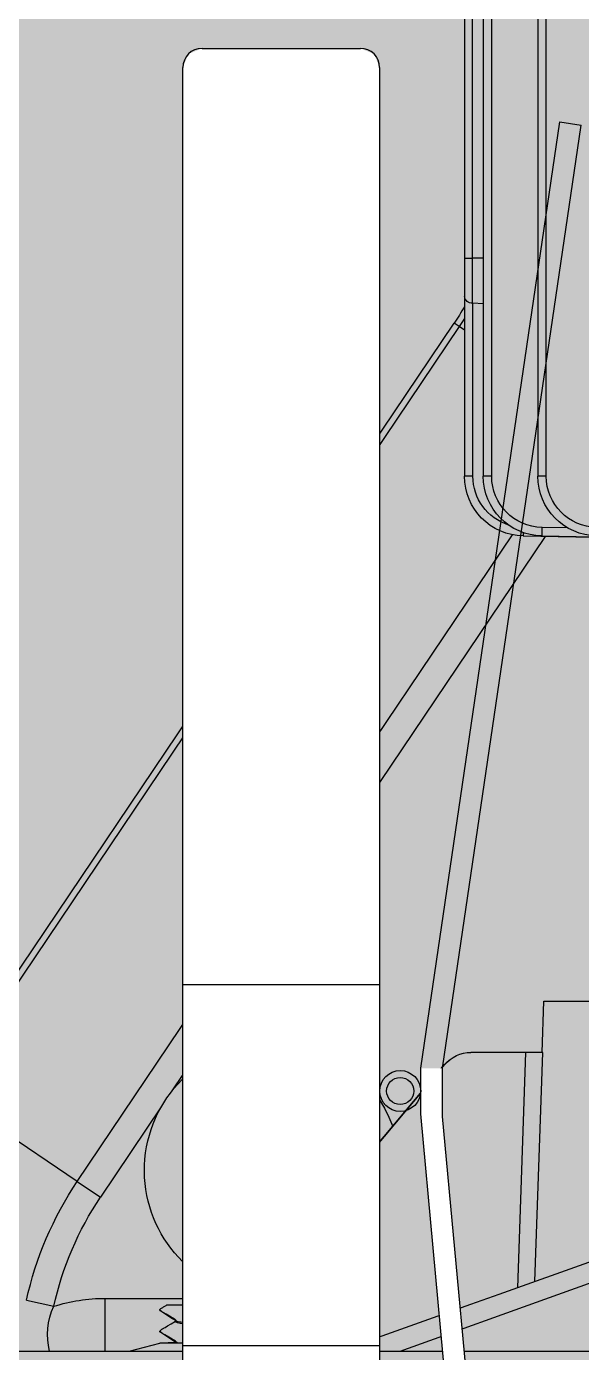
# Model space of a CAD drawing. Header units: millimetres. Extents: x -225363 to 347188, y -782467 to 813415.
# Drawn here: x 27667.9 to 27700.3, y 12990.3 to 13067.9 of the extents above; entities that cross this region are included whole.
import ezdxf

# ---------------------------------------------------------------- set-up
doc = ezdxf.new("R2010")
doc.units = ezdxf.units.MM
doc.set_wipeout_variables(frame=1)
doc.layers.add('0.06 Trả nước', color=3, linetype='Continuous')
doc.layers.add('Xref SCN', color=8, linetype='Continuous', lineweight=0)
pattern_1 = [(197, (-1424125.8, -442865.07), (-126.479246, -237.872866), [95.25, -285.75]), (287, (-1424185.26, -442833.45), (237.872866, -126.479246), [95.25, -285.75])]

# ---------------------------------------------------------------- blocks, each defined once
blk = doc.blocks.new('Xref SCN')
at = {"layer": 'Xref SCN', "ltscale": 3}
h = blk.add_hatch(dxfattribs=at)
h.set_pattern_fill('CROSS', color=256, scale=30, angle=197)
h.set_pattern_definition(pattern_1)
edge = h.paths.add_edge_path()
edge.add_arc((2267.432, -6082.956), 1150, 110.637803, 180.385556)
edge.add_line((1117.459, -6090.695), (1124.354, -7115.455))
edge.add_arc((2274.328, -7107.717), 1150, 180.385556, 270.385556)
edge.add_line((2282.067, -8257.691), (21549.899, -8127.551))
edge.add_arc((21542.165, -6977.573), 1150.004, 270.385346, 360.440176)
edge.add_line((22692.135, -6968.738), (22692.169, -2095.909))
edge.add_arc((21542.203, -2104.748), 1150, 0.440393, 90.385556)
edge.add_line((21534.465, -954.774), (6081.873, -1059.019))
edge.add_arc((6089.609, -2208.997), 1150.004, 90.385414, 160.133168)
edge.add_arc((-23.552, -0.079), 5350, 290.637802, 340.133308, ccw=False)
edge = h.paths.add_edge_path()
edge.add_arc((21542.203, 18280.173), 1150, 0.440336, 104.369873, ccw=False)
edge.add_line((22692.169, 18289.011), (22692.169, 2403.988))
edge.add_arc((21542.203, 2395.15), 1150, -89.614444, 0.440336, ccw=False)
edge.add_line((21549.942, 1245.176), (6067.062, 1140.931))
edge.add_arc((6059.324, 2290.904), 1149.999, 200.637773, 270.385526, ccw=False)
edge.add_arc((-23.552, -0.079), 5350, 20.637803, 28.595288)
edge.add_arc((5234.302, 2862.396), 636.558, 160.1438, 208.307644, ccw=False)
edge.add_arc((7788.188, 2340.315), 3237.895, 44.330723, 166.819666, ccw=False)
edge.add_arc((13743.189, 8157.794), 5087.073, 224.330723, 255.064923)
edge.add_arc((13751.054, 8258.776), 5186.703, 255.268471, 275.82448)
edge.add_arc((13743.189, 8157.794), 5087.073, 276.028027, 352.804013)
edge.add_arc((13366.13, 8136.437), 5458.916, 353.522168, 372.961677)
edge.add_arc((13743.189, 8157.794), 5087.073, 13.679832, 75.726646)
edge.add_arc((16202.127, 17226.115), 4310.077, 184.542852, 253.768772, ccw=False)
edge.add_arc((12055.192, 16895.671), 150, 104.41774, 184.18014, ccw=False)
edge.add_line((12017.844, 17040.947), (21256.796, 19394.194))
h = blk.add_hatch(dxfattribs=at)
h.set_pattern_fill('CROSS', color=256, scale=30, angle=197)
h.set_pattern_definition(pattern_1)
edge = h.paths.add_edge_path()
edge.add_line((10158.252, 16567.292), (1851.339, 14451.443))
edge.add_arc((2136.746, 13337.423), 1150, 104.369873, 180.385556)
edge.add_line((986.773, 13329.684), (1035.387, 6105.34))
edge.add_arc((2185.361, 6113.079), 1150, 180.385556, 250.133309)
edge.add_arc((-23.552, -0.079), 5350, 54.441025, 70.133309, ccw=False)
edge.add_arc((3168.42, 4685.789), 343.181, 256.39429, 333.3422)
edge.add_arc((7788.188, 2340.315), 4837.895, 44.330723, 153.06453, ccw=False)
edge.add_arc((13743.189, 8157.794), 3487.073, 224.330723, 435.878782)
edge.add_arc((16212.731, 17236.67), 5922.692, 187.7158635, 254.1381203, ccw=False)
edge.add_arc((10541.851, 16468.338), 200, 187.63271, 187.71586, ccw=False)
edge.add_arc((10194.952, 16421.85), 150, 7.63271, 104.16209)
edge = h.paths.add_edge_path()
edge.add_arc((-13757.865, 9268.228), 1150, 104.359925, 180.440336)
edge.add_line((-14907.831, 9259.39), (-14907.831, 2149.033))
edge.add_arc((-13757.865, 2157.871), 1150, 180.440336, 270.385556)
edge.add_line((-13750.126, 1007.897), (-6128.957, 1058.86))
edge.add_arc((-6136.702, 2208.823), 1149.989, 270.385913, 340.133666)
edge.add_arc((-23.552, -0.08), 5350.001, 110.637805, 160.133312, ccw=False)
edge.add_arc((-2314.537, 6082.798), 1150, 290.637803, 360.385556)
edge.add_line((-1164.563, 6090.536), (-1205.642, 12195.067))
edge.add_arc((-2355.616, 12187.329), 1150, 0.385556, 104.359925)
edge.add_line((-2640.83, 13301.399), (-14043.079, 10382.298))
edge = h.paths.add_edge_path()
edge.add_line((-13750.103, -8364.83), (-2217.808, -8287.972))
edge.add_arc((-2225.558, -7138.01), 1149.988, 270.386102, 360.386102)
edge.add_line((-1075.596, -7130.26), (-1082.492, -6105.499))
edge.add_arc((-2232.466, -6113.237), 1150, 0.385556, 70.133309)
edge.add_arc((-23.552, -0.079), 5350, 200.637803, 250.133309, ccw=False)
edge.add_arc((-6106.429, -2291.064), 1150, 20.637803, 90.385556)
edge.add_line((-6114.167, -1141.09), (-13765.593, -1192.053))
edge.add_arc((-13757.843, -2342.015), 1149.988, 90.386136, 180.440991)
edge.add_line((-14907.797, -2350.866), (-14907.831, -7223.695))
edge.add_arc((-13757.865, -7214.856), 1150, 180.440393, 270.385556)
edge.add_arc((-13747.771, -8714.815), 349.993, 90.38185, 90.38556, ccw=False)
blk = doc.blocks.new('MB bom')
at = {"color": 8, "linetype": 'Continuous'}
for p, q in [((-199063.151, 638538.094), (-199063.151, 638603.041)), ((-199042.651, 638582.441), (-199042.651, 638592.468)), ((-199015.411, 638582.33), (-199015.552, 638590.426)), ((-199059.815, 638583.252), (-199057.859, 638588.732)), ((-199015.411, 638581.23), (-199015.548, 638589.096)), ((-199057.859, 638585.327), (-199059.815, 638579.799)), ((-199014.937, 638583.832), (-199014.911, 638582.33)), ((-199063.151, 638574.013), (-199059.815, 638583.252)), ((-199059.067, 638581.912), (-199045.651, 638582.371)), ((-199015.433, 638582.518), (-199047.907, 638560.652)), ((-199045.651, 638582.337), (-199042.651, 638582.441)), ((-199045.651, 638582.371), (-199045.651, 638581.372)), ((-199015.401, 638582.329), (-199015.411, 638582.33)), ((-199015.373, 638582.328), (-199015.401, 638582.329)), ((-199015.327, 638582.327), (-199015.373, 638582.328)), ((-199015.264, 638582.327), (-199015.327, 638582.327)), ((-199015.189, 638582.327), (-199015.264, 638582.327)), ((-199015.102, 638582.328), (-199015.189, 638582.327)), ((-199015.008, 638582.329), (-199015.102, 638582.328)), ((-199014.911, 638582.33), (-199015.008, 638582.329)), ((-199011.911, 638582.583), (-198919.79, 638582.583)), ((-199011.911, 638582.583), (-199011.911, 638582.091)), ((-198919.79, 638582.091), (-199011.911, 638582.091)), ((-199045.651, 638581.372), (-199059.425, 638580.9)), ((-199045.651, 638581.372), (-199045.651, 638578.167)), ((-199015.401, 638581.229), (-199015.411, 638581.23)), ((-199015.373, 638581.228), (-199015.401, 638581.229)), ((-199015.327, 638581.227), (-199015.373, 638581.228)), ((-199015.264, 638581.227), (-199015.327, 638581.227)), ((-199015.212, 638581.227), (-199015.264, 638581.227)), ((-199053.208, 638555.107), (-199015.343, 638580.603)), ((-199059.815, 638579.799), (-199060.407, 638578.14)), ((-199011.911, 638579.383), (-198919.79, 638579.383)), ((-199011.911, 638579.383), (-199011.911, 638578.891)), ((-198919.79, 638578.891), (-199011.911, 638578.891)), ((-199011.911, 638578.283), (-199001.783, 638578.283)), ((-199011.911, 638578.283), (-199011.911, 638577.791)), ((-199001.813, 638578.891), (-199001.783, 638578.283)), ((-199001.782, 638578.265), (-199001.783, 638578.283)), ((-198999.151, 638578.891), (-198999.151, 638578.265)), ((-199060.407, 638578.14), (-199063.151, 638570.477)), ((-199001.367, 638577.791), (-199011.911, 638577.791)), ((-199003.362, 638577.791), (-199003.15, 638577.476)), ((-199001.782, 638578.265), (-198999.151, 638578.265)), ((-198999.151, 638577.791), (-199001.367, 638577.791)), ((-198999.151, 638578.265), (-198983.551, 638578.265)), ((-198999.151, 638577.791), (-198999.151, 638578.265)), ((-198983.551, 638577.791), (-198999.151, 638577.791)), ((-199003.15, 638577.476), (-199047.956, 638547.307)), ((-199047.754, 638547.007), (-199002.948, 638577.176)), ((-199003.15, 638577.476), (-199002.948, 638577.176)), ((-199060.451, 638564.818), (-199046.365, 638576.634)), ((-199060.451, 638564.807), (-199046.365, 638576.626)), ((-199046.365, 638576.626), (-199046.365, 638576.634)), ((-199062.658, 638568.028), (-199063.151, 638569.868)), ((-199062.648, 638568.042), (-199062.658, 638568.029)), ((-199062.651, 638562.967), (-199062.651, 638567.978)), ((-199062.626, 638568.055), (-199062.648, 638568.042)), ((-199062.602, 638568.06), (-199062.626, 638568.055)), ((-199062.563, 638568.052), (-199062.602, 638568.06)), ((-199062.538, 638568.034), (-199062.563, 638568.052)), ((-199062.518, 638568.006), (-199062.538, 638568.034)), ((-199062.497, 638567.971), (-199062.518, 638568.006)), ((-199062.444, 638567.881), (-199062.497, 638567.971)), ((-199062.34, 638567.702), (-199062.444, 638567.881)), ((-199062.196, 638567.455), (-199062.34, 638567.702)), ((-199062.013, 638567.139), (-199062.196, 638567.455)), ((-199061.743, 638567.463), (-199061.803, 638567.362)), ((-199061.682, 638567.567), (-199061.743, 638567.463)), ((-199061.619, 638567.675), (-199061.682, 638567.567)), ((-199061.561, 638567.776), (-199061.619, 638567.675)), ((-199061.471, 638567.931), (-199061.561, 638567.776)), ((-199061.44, 638567.984), (-199061.471, 638567.931)), ((-199061.416, 638568.023), (-199061.44, 638567.984)), ((-199061.4, 638568.041), (-199061.416, 638568.023)), ((-199061.377, 638568.054), (-199061.4, 638568.041)), ((-199061.318, 638568.054), (-199061.377, 638568.054)), ((-199061.293, 638568.039), (-199061.318, 638568.054)), ((-199061.27, 638568.009), (-199061.293, 638568.039)), ((-199061.234, 638567.949), (-199061.27, 638568.009)), ((-199061.179, 638567.856), (-199061.234, 638567.949)), ((-199061.076, 638567.678), (-199061.179, 638567.856)), ((-199060.937, 638567.439), (-199061.076, 638567.678)), ((-199060.763, 638567.139), (-199060.937, 638567.439)), ((-199060.451, 638567.53), (-199060.451, 638564.648)), ((-199061.988, 638567.071), (-199062.013, 638567.131)), ((-199061.998, 638567.127), (-199062.011, 638567.137)), ((-199061.973, 638567.122), (-199061.998, 638567.127)), ((-199061.956, 638566.91), (-199061.988, 638567.071)), ((-199061.97, 638567.112), (-199061.973, 638567.112)), ((-199061.948, 638567.128), (-199061.972, 638567.122)), ((-199061.963, 638567.12), (-199061.971, 638567.121)), ((-199061.959, 638567.115), (-199061.97, 638567.112)), ((-199061.952, 638567.108), (-199061.963, 638567.12)), ((-199061.925, 638567.036), (-199061.959, 638567.115)), ((-199061.925, 638566.673), (-199061.956, 638566.91)), ((-199061.942, 638567.09), (-199061.952, 638567.108)), ((-199061.928, 638567.142), (-199061.948, 638567.128)), ((-199061.934, 638567.071), (-199061.942, 638567.09)), ((-199061.922, 638567.03), (-199061.934, 638567.071)), ((-199061.905, 638567.181), (-199061.928, 638567.142)), ((-199061.893, 638566.876), (-199061.925, 638567.036)), ((-199061.891, 638566.359), (-199061.925, 638566.673)), ((-199061.911, 638566.983), (-199061.922, 638567.03)), ((-199061.898, 638566.92), (-199061.911, 638566.983)), ((-199061.868, 638567.25), (-199061.905, 638567.181)), ((-199061.889, 638566.859), (-199061.898, 638566.92)), ((-199061.862, 638566.642), (-199061.893, 638566.876)), ((-199061.878, 638566.782), (-199061.889, 638566.859)), ((-199061.866, 638566.693), (-199061.878, 638566.782)), ((-199061.85, 638567.28), (-199061.868, 638567.25)), ((-199061.853, 638566.58), (-199061.866, 638566.693)), ((-199061.829, 638566.332), (-199061.862, 638566.642)), ((-199061.842, 638567.295), (-199061.85, 638567.28)), ((-199061.834, 638567.309), (-199061.842, 638567.295)), ((-199061.826, 638567.323), (-199061.834, 638567.309)), ((-199061.818, 638567.336), (-199061.826, 638567.323)), ((-199061.803, 638567.362), (-199061.818, 638567.336)), ((-199060.748, 638567.127), (-199060.76, 638567.137)), ((-199060.723, 638567.122), (-199060.748, 638567.127)), ((-199060.713, 638567.118), (-199060.723, 638567.113)), ((-199060.679, 638567.05), (-199060.713, 638567.118)), ((-199060.647, 638566.9), (-199060.679, 638567.05)), ((-199060.616, 638566.676), (-199060.647, 638566.9)), ((-199060.583, 638566.375), (-199060.616, 638566.676)), ((-199061.857, 638565.978), (-199061.891, 638566.359)), ((-199061.824, 638565.544), (-199061.857, 638565.978)), ((-199061.837, 638566.439), (-199061.853, 638566.58)), ((-199061.82, 638566.265), (-199061.837, 638566.439)), ((-199061.795, 638565.955), (-199061.829, 638566.332)), ((-199061.803, 638566.079), (-199061.82, 638566.265)), ((-199061.789, 638565.91), (-199061.803, 638566.079)), ((-199061.761, 638565.527), (-199061.795, 638565.955)), ((-199061.777, 638565.765), (-199061.789, 638565.91)), ((-199060.549, 638566.005), (-199060.583, 638566.375)), ((-199060.515, 638565.577), (-199060.549, 638566.005)), ((-199061.793, 638565.078), (-199061.824, 638565.544)), ((-199061.768, 638565.648), (-199061.777, 638565.765)), ((-199061.762, 638565.563), (-199061.768, 638565.648)), ((-199061.753, 638565.445), (-199061.762, 638565.563)), ((-199061.73, 638565.066), (-199061.761, 638565.527)), ((-199061.745, 638565.328), (-199061.753, 638565.445)), ((-199061.738, 638565.215), (-199061.745, 638565.328)), ((-199061.729, 638565.085), (-199061.738, 638565.215)), ((-199061.72, 638564.948), (-199061.729, 638565.085)), ((-199060.483, 638565.113), (-199060.515, 638565.577)), ((-199060.451, 638564.62), (-199060.483, 638565.113)), ((-199060.051, 638556.741), (-199060.051, 638565.143)), ((-199061.761, 638564.582), (-199061.793, 638565.078)), ((-199061.727, 638564.061), (-199061.761, 638564.582)), ((-199061.698, 638564.576), (-199061.73, 638565.066)), ((-199061.713, 638564.831), (-199061.72, 638564.948)), ((-199061.706, 638564.733), (-199061.713, 638564.831)), ((-199061.692, 638564.515), (-199061.706, 638564.733)), ((-199061.664, 638564.061), (-199061.698, 638564.576)), ((-199061.673, 638564.217), (-199061.692, 638564.515)), ((-199060.451, 638564.62), (-199060.451, 638564.648)), ((-199060.451, 638564.62), (-199060.451, 638563.654)), ((-199060.451, 638564.589), (-199060.451, 638564.509)), ((-199060.451, 638564.351), (-199060.451, 638563.942)), ((-199061.693, 638563.536), (-199061.727, 638564.061)), ((-199061.66, 638563.029), (-199061.693, 638563.536)), ((-199061.648, 638563.842), (-199061.673, 638564.217)), ((-199061.63, 638563.542), (-199061.664, 638564.061)), ((-199061.63, 638563.57), (-199061.648, 638563.842)), ((-199061.615, 638563.332), (-199061.63, 638563.57)), ((-199061.597, 638563.04), (-199061.63, 638563.542)), ((-199060.451, 638563.913), (-199060.451, 638563.942)), ((-199060.451, 638563.654), (-199060.451, 638560.334)), ((-199062.651, 638562.967), (-199062.67, 638562.949)), ((-199062.67, 638562.949), (-199062.67, 638559.932)), ((-199061.629, 638562.558), (-199061.66, 638563.029)), ((-199061.601, 638563.131), (-199061.615, 638563.332)), ((-199061.59, 638562.964), (-199061.601, 638563.131)), ((-199061.566, 638562.574), (-199061.597, 638563.04)), ((-199061.581, 638562.823), (-199061.59, 638562.964)), ((-199061.57, 638562.664), (-199061.581, 638562.823)), ((-199060.451, 638563.424), (-199060.451, 638562.955)), ((-199061.597, 638562.119), (-199061.629, 638562.558)), ((-199061.563, 638561.725), (-199061.597, 638562.119)), ((-199061.563, 638562.552), (-199061.57, 638562.664)), ((-199061.534, 638562.141), (-199061.566, 638562.574)), ((-199061.554, 638562.428), (-199061.563, 638562.552)), ((-199061.544, 638562.3), (-199061.554, 638562.428)), ((-199061.534, 638562.168), (-199061.544, 638562.3)), ((-199061.521, 638562.009), (-199061.534, 638562.168)), ((-199061.5, 638561.751), (-199061.534, 638562.141)), ((-199061.505, 638561.824), (-199061.521, 638562.009)), ((-199061.529, 638561.394), (-199061.563, 638561.725)), ((-199061.496, 638561.138), (-199061.529, 638561.394)), ((-199061.484, 638561.604), (-199061.505, 638561.824)), ((-199061.466, 638561.424), (-199061.5, 638561.751)), ((-199061.476, 638561.527), (-199061.484, 638561.604)), ((-199061.476, 638561.527), (-199061.476, 638561.527)), ((-199061.476, 638561.527), (-199061.476, 638561.527)), ((-199061.476, 638561.527), (-199061.476, 638561.527)), ((-199061.476, 638561.527), (-199061.476, 638561.527)), ((-199061.476, 638561.527), (-199061.476, 638561.527)), ((-199061.476, 638561.527), (-199061.476, 638561.527)), ((-199061.476, 638561.526), (-199061.476, 638561.527)), ((-199061.476, 638561.525), (-199061.476, 638561.526)), ((-199061.475, 638561.522), (-199061.476, 638561.525)), ((-199061.475, 638561.517), (-199061.475, 638561.522)), ((-199061.474, 638561.507), (-199061.475, 638561.517)), ((-199061.471, 638561.487), (-199061.474, 638561.507)), ((-199061.467, 638561.449), (-199061.471, 638561.487)), ((-199061.459, 638561.378), (-199061.467, 638561.449)), ((-199061.434, 638561.171), (-199061.466, 638561.424)), ((-199061.444, 638561.258), (-199061.459, 638561.378)), ((-199061.419, 638561.088), (-199061.444, 638561.258)), ((-199062.67, 638560.811), (-199062.64, 638560.863)), ((-199062.636, 638560.867), (-199062.623, 638560.877)), ((-199062.623, 638560.877), (-199062.598, 638560.882)), ((-199062.597, 638560.882), (-199062.551, 638560.859)), ((-199062.551, 638560.859), (-199062.521, 638560.805)), ((-199062.521, 638560.805), (-199062.504, 638560.773)), ((-199062.504, 638560.773), (-199062.484, 638560.739)), ((-199062.484, 638560.739), (-199062.463, 638560.702)), ((-199062.463, 638560.702), (-199062.439, 638560.661)), ((-199062.439, 638560.661), (-199062.323, 638560.461)), ((-199062.323, 638560.461), (-199062.195, 638560.241)), ((-199061.659, 638560.399), (-199061.539, 638560.605)), ((-199061.539, 638560.605), (-199061.39, 638560.863)), ((-199061.465, 638560.962), (-199061.496, 638561.138)), ((-199061.433, 638560.864), (-199061.465, 638560.962)), ((-199061.403, 638560.997), (-199061.434, 638561.171)), ((-199061.399, 638560.852), (-199061.433, 638560.864)), ((-199061.402, 638561.002), (-199061.419, 638561.088)), ((-199061.37, 638560.9), (-199061.403, 638560.997)), ((-199061.383, 638560.934), (-199061.402, 638561.002)), ((-199061.39, 638560.871), (-199061.399, 638560.852)), ((-199061.386, 638560.868), (-199061.373, 638560.877)), ((-199061.362, 638560.892), (-199061.383, 638560.934)), ((-199061.373, 638560.877), (-199061.348, 638560.882)), ((-199061.348, 638560.892), (-199061.37, 638560.9)), ((-199061.357, 638560.887), (-199061.362, 638560.892)), ((-199061.35, 638560.883), (-199061.357, 638560.887)), ((-199061.348, 638560.883), (-199061.35, 638560.883)), ((-199061.346, 638560.882), (-199061.319, 638560.875)), ((-199061.319, 638560.875), (-199061.29, 638560.843)), ((-199061.29, 638560.843), (-199061.271, 638560.806)), ((-199061.271, 638560.806), (-199061.217, 638560.709)), ((-199061.217, 638560.709), (-199061.188, 638560.659)), ((-199061.188, 638560.659), (-199061.158, 638560.608)), ((-199061.158, 638560.608), (-199061.098, 638560.504)), ((-199061.098, 638560.504), (-199060.985, 638560.309)), ((-199063.151, 638558.136), (-199062.67, 638559.932)), ((-199062.67, 638560.153), (-199062.669, 638560.11)), ((-199062.67, 638559.932), (-199062.66, 638559.967)), ((-199062.669, 638560.11), (-199062.667, 638560.008)), ((-199062.656, 638560.006), (-199062.651, 638560.048)), ((-199062.195, 638560.241), (-199062.106, 638560.089)), ((-199062.106, 638560.089), (-199062.057, 638560.008)), ((-199062.057, 638560.008), (-199062.05, 638559.996)), ((-199062.05, 638559.996), (-199062.043, 638559.984)), ((-199062.043, 638559.984), (-199062.036, 638559.973)), ((-199062.036, 638559.973), (-199062.026, 638559.963)), ((-199062.026, 638559.963), (-199062.014, 638559.955)), ((-199062.014, 638559.955), (-199062.001, 638559.95)), ((-199062.001, 638559.95), (-199061.974, 638559.949)), ((-199061.974, 638559.949), (-199061.952, 638559.96)), ((-199061.952, 638559.96), (-199061.938, 638559.975)), ((-199061.938, 638559.975), (-199061.935, 638559.979)), ((-199061.935, 638559.979), (-199061.934, 638559.981)), ((-199061.934, 638559.981), (-199061.933, 638559.982)), ((-199061.933, 638559.982), (-199061.932, 638559.983)), ((-199061.932, 638559.983), (-199061.931, 638559.984)), ((-199061.932, 638559.983), (-199061.932, 638559.983)), ((-199061.931, 638559.984), (-199061.93, 638559.985)), ((-199061.93, 638559.985), (-199061.929, 638559.986)), ((-199061.929, 638559.987), (-199061.927, 638559.988)), ((-199061.929, 638559.986), (-199061.929, 638559.987)), ((-199061.927, 638559.988), (-199061.925, 638559.99)), ((-199061.925, 638559.99), (-199061.916, 638559.99)), ((-199061.916, 638559.99), (-199061.906, 638559.991)), ((-199061.906, 638559.991), (-199061.875, 638560.03)), ((-199061.875, 638560.03), (-199061.854, 638560.065)), ((-199061.854, 638560.065), (-199061.829, 638560.107)), ((-199061.829, 638560.107), (-199061.797, 638560.162)), ((-199061.797, 638560.162), (-199061.749, 638560.244)), ((-199061.749, 638560.244), (-199061.659, 638560.399)), ((-199060.985, 638560.309), (-199060.884, 638560.138)), ((-199060.884, 638560.138), (-199060.807, 638560.009)), ((-199060.807, 638560.009), (-199060.778, 638559.967)), ((-199060.778, 638559.967), (-199060.743, 638559.947)), ((-199060.743, 638559.947), (-199060.706, 638559.946)), ((-199060.706, 638559.946), (-199060.673, 638559.962)), ((-199060.673, 638559.962), (-199060.645, 638559.995)), ((-199060.645, 638559.995), (-199060.616, 638560.043)), ((-199060.616, 638560.043), (-199060.598, 638560.073)), ((-199060.598, 638560.073), (-199060.577, 638560.109)), ((-199060.577, 638560.109), (-199060.554, 638560.15)), ((-199060.554, 638560.15), (-199060.528, 638560.195)), ((-199060.528, 638560.195), (-199060.466, 638560.303)), ((-199060.466, 638560.303), (-199060.449, 638560.333)), ((-199048.841, 638560.023), (-199054.123, 638556.466)), ((-199063.151, 638556.741), (-199060.051, 638556.741)), ((-199053.208, 638555.107), (-199054.123, 638556.466)), ((-199053.208, 638555.107), (-199047.956, 638547.307)), ((-199060.163, 638552.129), (-199060.515, 638553.73))]:
    blk.add_line(p, q, dxfattribs=at)
for centre, radius, start, end in [((-199011.911, 638585.591), 3.5, 181, 270), ((-199011.911, 638585.583), 3, 181, 270), ((-199011.911, 638582.391), 3.5, 181, 270), ((-199011.911, 638582.383), 3, 181, 270), ((-199011.911, 638581.291), 3.5, 181, 270), ((-199011.911, 638581.283), 3, 197.68363, 270), ((-199047.651, 638578.166), 2, 309.99732, 0), ((-199047.651, 638578.158), 2, 310, 0), ((-198986.192, 638552.291), 30.362, 122.87318, 123.9537), ((-198986.192, 638552.291), 30, 121.78833, 123.9537), ((-199001.343, 638578.231), 0.44, 175.57008, 266.92978), ((-199052.551, 638566.541), 7.5, 0, 69.99445), ((-199052.551, 638566.541), 4.25, 0, 101.9095), ((-199052.551, 638566.541), 4.475, 0, 96.91058), ((-199061.808, 638568.121), 1.476, 317.38637, 336.46761), ((-199052.551, 638566.541), 4.475, 163.08942, 0), ((-199052.551, 638566.541), 4.25, 158.0905, 0), ((-199085.588, 638563.145), 25.143, 1.16154, 9.1179), ((-199068.953, 638564.969), 8.509, 357.8383, 14.64462), ((-199052.551, 638566.541), 7.5, 190.00555, 0), ((-199062.318, 638561.095), 0.352, 180.0471, 216.93052), ((-199026.349, 638559.653), 36.322, 178.12399, 179.44058), ((-199056.382, 638564.429), 7.181, 209.64351, 218.58325), ((-199053.825, 638565.25), 8.719, 210.11609, 217.42885), ((-199070.051, 638556.741), 10, 342.47189, 0), ((-199064.509, 638571.891), 18.596, 282.40374, 303.9537), ((-199064.509, 638571.891), 20.234, 282.40374, 303.9537), ((-199062.169, 638557.252), 3.891, 255.38281, 295.14981)]:
    blk.add_arc(centre, radius, start, end, dxfattribs=at)
blk = doc.blocks.new('mat dung van')
at = {"linetype": 'ByBlock'}
blk.add_line((-195503.06, 638404.77), (-195503.38, 638402.59), dxfattribs=at)
at = {"color": 0}
blk.add_wipeout([(-195699.91, 638400.6), (-195699.91, 638415.05), (-195665.58, 638415.05), (-195665.2, 638411), (-195604.04, 638416.67), (-195599.13, 638416.67), (-195599.13, 638418.89), (-195603.76, 638418.89), (-195664.36, 638413.28), (-195664.53, 638415.05), (-195658.41, 638415.05), (-195658.41, 638421.05), (-195749.41, 638421.05), (-195749.41, 638415.05), (-195712.91, 638415.05), (-195712.91, 638400.6)], dxfattribs=at)
at = {"linetype": 'ByBlock'}
for p, q in [((-195664.36, 638413.28), (-195603.76, 638418.89)), ((-195603.76, 638418.89), (-195599.13, 638418.89)), ((-195599.13, 638418.89), (-195503.06, 638404.77)), ((-195665.2, 638411), (-195604.04, 638416.67)), ((-195604.04, 638416.67), (-195599.13, 638416.67)), ((-195599.13, 638416.67), (-195503.38, 638402.59))]:
    blk.add_line(p, q, dxfattribs=at)
at = {"color": 0}
blk.add_wipeout([(-195496.16, 638423.63), (-195497.54, 638423.05), (-195699.91, 638423.05), (-195699.91, 638421.05), (-195712.91, 638421.05), (-195712.91, 638423.05), (-195725.66, 638423.05), (-195727.04, 638423.63), (-195727.61, 638425.01), (-195727.61, 638441.1), (-195727.04, 638442.48), (-195725.66, 638443.05), (-195497.54, 638443.05), (-195496.16, 638442.48), (-195495.59, 638441.1), (-195495.59, 638425.01)], dxfattribs=at)
at = {"linetype": 'ByBlock'}
for p, q in [((-195725.66, 638443.05), (-195497.54, 638443.05)), ((-195627.27, 638443.05), (-195627.27, 638423.05)), ((-195590.62, 638443.05), (-195590.62, 638423.05)), ((-195495.59, 638441.1), (-195495.59, 638425.01)), ((-195725.66, 638423.05), (-195497.54, 638423.05))]:
    blk.add_line(p, q, dxfattribs=at)
for radius in [2.08, 1.38]:
    blk.add_circle((-195601.44, 638420.97), radius, dxfattribs=at)
for centre, start, end in [((-195497.54, 638441.1), 0, 90), ((-195497.54, 638425.01), 270, 0)]:
    blk.add_arc(centre, 1.95, start, end, dxfattribs=at)
blk = doc.blocks.new('PMBCB')
at = {"color": 8, "xscale": -0.998699011935332, "yscale": 0.998699011935332, "zscale": 0.998699011935332, "rotation": 270}
blk.add_blockref('MB bom', (-637462.743, 200790.955), dxfattribs=at)
at = {"layer": '0.06 Trả nước', "xscale": 0.5760000000000021, "yscale": 0.5760000000000021, "zscale": 0.5760000000000021, "rotation": 90}
blk.add_blockref('mat dung van', (368010.982, 114668.435), dxfattribs=at)
h = blk.add_hatch()
h.set_pattern_fill('BTCT2', color=8, scale=30, pattern_type=2)
h.set_pattern_definition([(50, (-27194.2, -11189.96), (215.17805, -18.8256), [22.5, -247.5]), (355, (-27194.2, -11189.96), (-41.6254, 225.6576), [18, -198]), (100.4514, (-27176.26, -11191.53), (173.5528, 206.8319), [19.122, -210.3426]), (46.1842, (-27194.2, -11129.96), (320.1723, -49.6557), [33.75, -371.25]), (96.6356, (-27167.5, -11134.1), (280.3988, 292.2354), [28.683, -315.514]), (351.1842, (-27194.2, -11129.96), (280.3986, 292.2356), [27, -297]), (21, (-27164.2, -11144.96), (179.0721, -120.7857), [22.5, -247.5]), (326, (-27164.2, -11144.96), (72.9946, 217.545), [18, -198]), (71.4514, (-27149.27, -11155.03), (252.0668, 96.7591), [19.122, -210.3426]), (37.5, (-27194.194, -11189.96), (3.64796, 99.86816), [0, -195.6, 0, -201, 0, -198.75]), (7.5, (-27194.19, -11189.96), (78.92086, 118.3235), [0, -114.6, 0, -191.1, 0, -75.75]), (327.5, (-27261.094, -11189.96), (160.14673, -6.76646), [0, -75, 0, -234, 0, -310.5]), (317.5, (-27291.1, -11189.96), (174.95585, 30.0315), [0, -97.5, 0, -155.4, 0, -220.5]), (45, (-27194.19, -11189.96), (-63.6396, 63.6396), []), (45, (-27194.19, -11168.96), (-63.6396, 63.6396), [])])
h.paths.add_polyline_path([(6600, 2700), (-2900, 2700), (-2900, -200), (6600, -200)])
h.paths.add_polyline_path([(5000, 2500), (5000, 0), (0, 0), (0, 2500)], flags=16)
h.paths.add_polyline_path([(5200, 2500), (6400, 2500), (6400, 0), (5200, 0)], flags=16)
h.paths.add_polyline_path([(-200, 2500), (-200, 0), (-2700, 0), (-2700, 2500)], flags=16)
h.paths.add_polyline_path([(5350.968, 389.341), (6075.73, 389.341), (6075.73, 539.341), (5350.968, 539.341)], flags=0)
h.paths.add_polyline_path([(5451.738, 547.351), (5986.024, 547.351), (5986.024, 775.923), (5451.738, 775.923)], flags=0)
h.paths.add_polyline_path([(4155.052, 389.341), (4879.814, 389.341), (4879.814, 539.341), (4155.052, 539.341)], flags=0)
h.paths.add_polyline_path([(4255.822, 547.351), (4790.108, 547.351), (4790.108, 775.923), (4255.822, 775.923)], flags=0)
h.paths.add_polyline_path([(-1032.124, 389.341), (-307.362, 389.341), (-307.362, 539.341), (-1032.124, 539.341)], flags=0)
h.paths.add_polyline_path([(-931.354, 547.351), (-397.069, 547.351), (-397.069, 775.923), (-931.354, 775.923)], flags=0)

msp = doc.modelspace()

# ---------------------------------------------------------------- block references
msp.add_blockref('Xref SCN', (18946.531, 15698.977))

# ---------------------------------------------------------------- next in the draw order: block references
msp.add_blockref('PMBCB', (27409.218, 11003.611))

doc.saveas('drawing.dxf')
